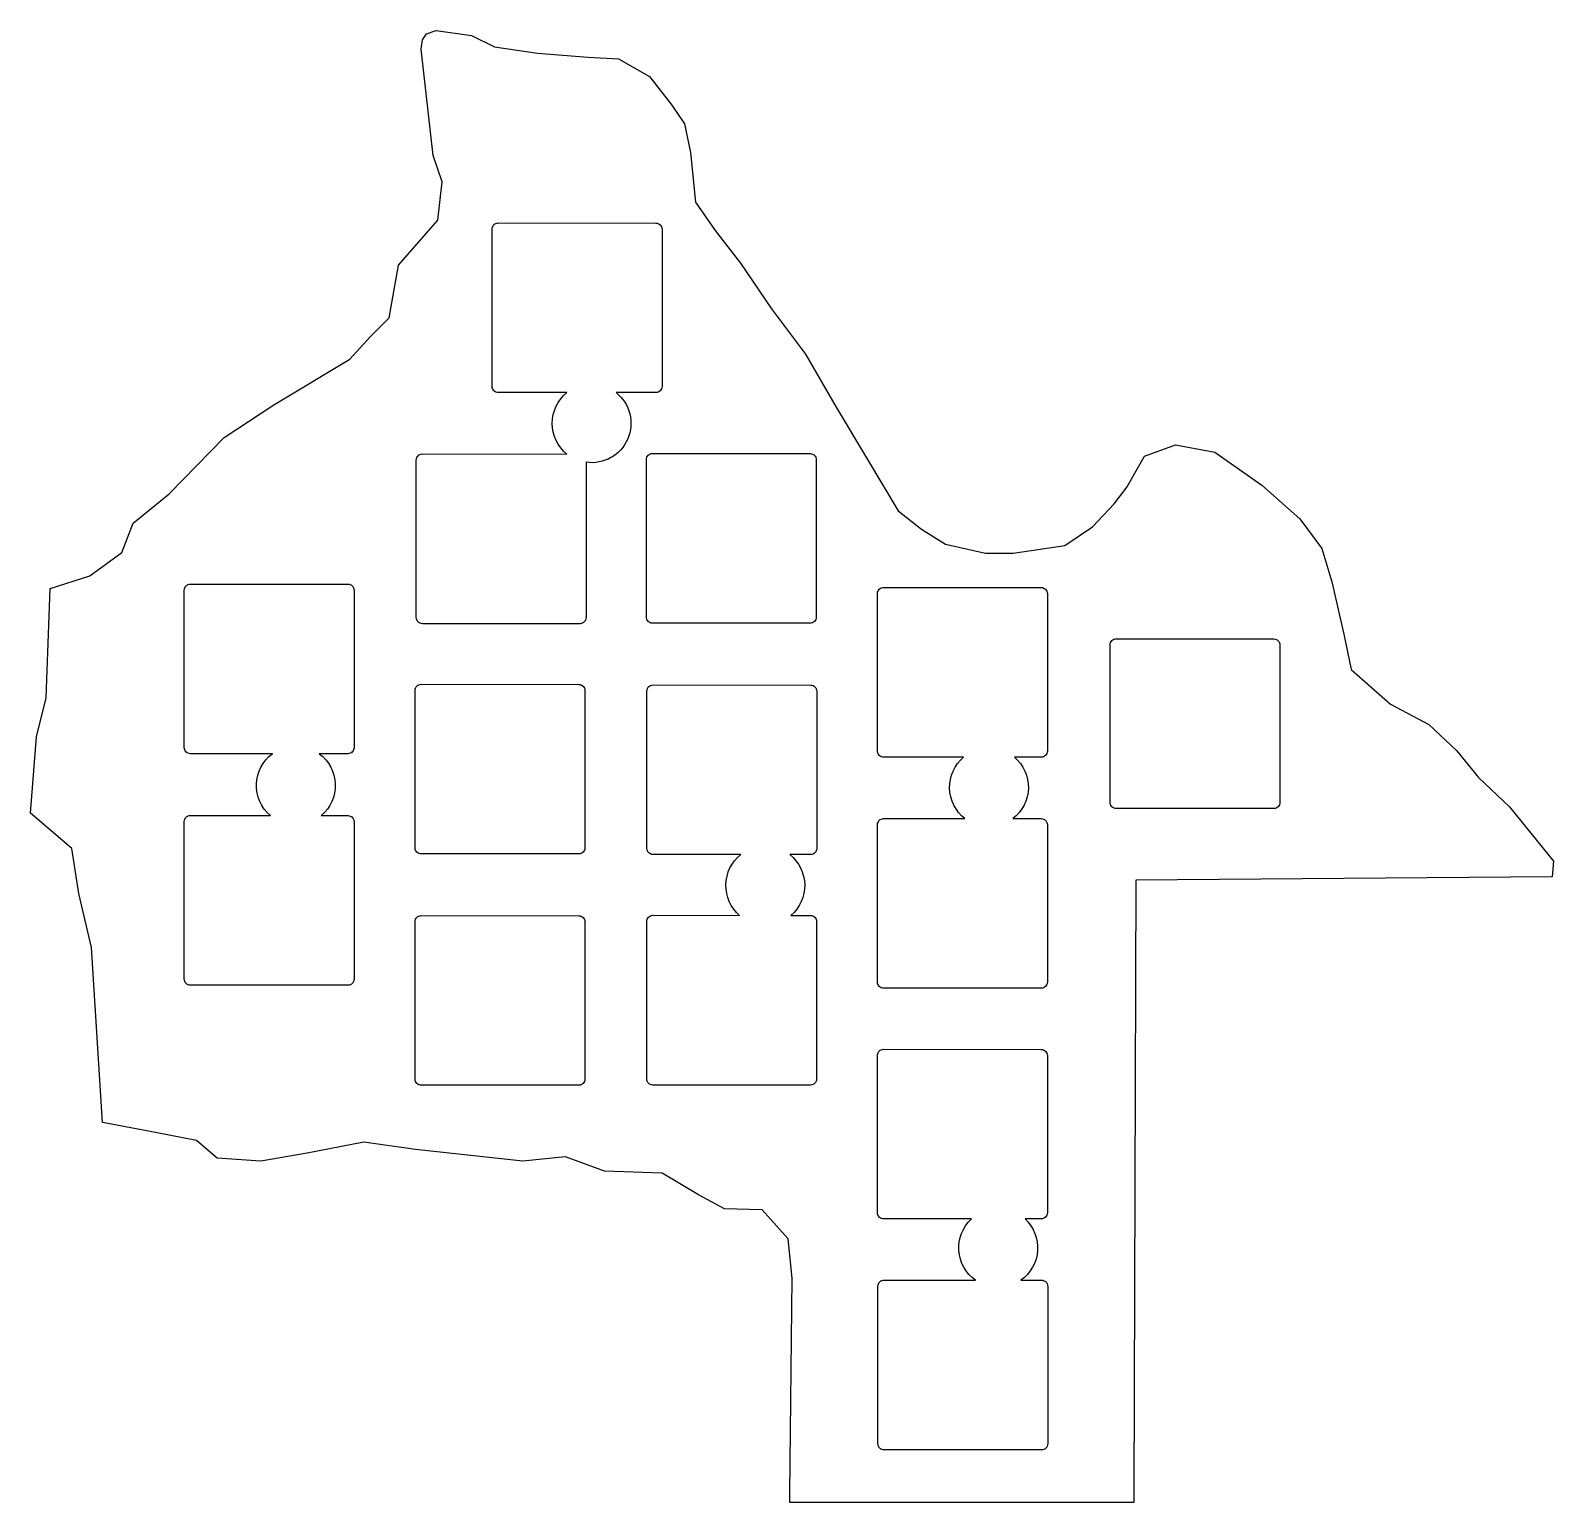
# Model space of a CAD drawing. Header units: millimetres. Extents: x -197 to -71, y 39 to 161.
import ezdxf

# ---------------------------------------------------------------- set-up
doc = ezdxf.new("R2010")
doc.units = ezdxf.units.MM
doc.layers.get('0').update_dxf_attribs({"linetype": 'CONTINUOUS'})

msp = doc.modelspace()

# ---------------------------------------------------------------- linework, layer by layer
msp.add_lwpolyline([(-106.21, 123.23), (-106.03, 123.55), (-104.79, 125.78), (-102.22, 126.7), (-98.97, 126.11), (-95.11, 123.37), (-91.98, 120.6), (-90.15, 118.16), (-89.32, 115.39), (-88.35, 111.08), (-87.74, 108.16), (-84.49, 105.31), (-81.34, 103.63), (-79.05, 101.5), (-77.25, 99.27), (-74.69, 96.83), (-71.05, 92.36), (-71.16, 91.06), (-105.5, 90.78), (-105.67, 40.26), (-105.67, 39.45), (-134.02, 39.45), (-134.02, 40.26), (-133.82, 57.97), (-134.17, 61.19), (-136.31, 63.6), (-139.41, 63.68), (-141.56, 64.82), (-144.56, 66.63), (-149.29, 66.78), (-152.51, 67.97), (-156.04, 67.62), (-164.88, 68.56), (-169.15, 69.17), (-173.82, 68.28), (-177.63, 67.62), (-181.24, 67.85), (-182.94, 69.32), (-187.03, 70.11), (-190.69, 70.79), (-191.6, 85.24), (-192.64, 89.69), (-193.23, 93.4), (-196.63, 96.32), (-196.12, 102.62), (-195.34, 105.84), (-195.01, 114.84), (-191.73, 115.9), (-189.11, 117.81), (-188.15, 120.25), (-185.2, 122.66), (-180.65, 127.31), (-176.57, 130), (-170.29, 133.78), (-168.59, 135.64), (-167.07, 137.19), (-166.28, 141.51), (-163.05, 145.24), (-162.7, 148.41), (-163.43, 150.57), (-164.42, 159.34), (-164.3, 160.12), (-163.99, 160.61), (-163.18, 160.89), (-160.26, 160.48), (-158.38, 159.54), (-154.82, 159.01), (-150.66, 158.68), (-148.14, 158.55), (-145.58, 157.08), (-143.75, 154.71), (-142.71, 153.19), (-142.2, 150.83), (-141.79, 146.71), (-140.19, 144.38), (-138.08, 141.68), (-135.52, 137.92), (-132.73, 134.19), (-130.21, 129.8), (-127.62, 125.5), (-125.08, 121.26), (-123.17, 119.74), (-121.19, 118.52), (-117.89, 117.77), (-115.61, 117.77), (-111.35, 118.4), (-109.07, 119.93), (-107.29, 121.83)], close=True)
msp.add_lwpolyline([(-106.21, 123.23), (-106.03, 123.55), (-104.79, 125.78), (-102.22, 126.7), (-98.97, 126.11), (-95.11, 123.37), (-91.98, 120.6), (-90.15, 118.16), (-89.32, 115.39), (-88.35, 111.08), (-87.74, 108.16), (-84.49, 105.31), (-81.34, 103.63), (-79.05, 101.5), (-77.25, 99.27), (-74.69, 96.83), (-71.05, 92.36), (-71.16, 91.06), (-105.5, 90.78), (-105.67, 40.26), (-105.67, 39.45), (-134.02, 39.45), (-134.02, 40.26), (-133.82, 57.97), (-134.17, 61.19), (-136.31, 63.6), (-139.41, 63.68), (-141.56, 64.82), (-144.56, 66.63), (-149.29, 66.78), (-152.51, 67.97), (-156.04, 67.62), (-164.88, 68.56), (-169.15, 69.17), (-173.82, 68.28), (-177.63, 67.62), (-181.24, 67.85), (-182.94, 69.32), (-187.03, 70.11), (-190.69, 70.79), (-191.6, 85.24), (-192.64, 89.69), (-193.23, 93.4), (-196.63, 96.32), (-196.12, 102.62), (-195.34, 105.84), (-195.01, 114.84), (-191.73, 115.9), (-189.11, 117.81), (-188.15, 120.25), (-185.2, 122.66), (-180.65, 127.31), (-176.57, 130), (-170.29, 133.78), (-168.59, 135.64), (-167.07, 137.19), (-166.28, 141.51), (-163.05, 145.24), (-162.7, 148.41), (-163.43, 150.57), (-164.42, 159.34), (-164.3, 160.12), (-163.99, 160.61), (-163.18, 160.89), (-160.26, 160.48), (-158.38, 159.54), (-154.82, 159.01), (-150.66, 158.68), (-148.14, 158.55), (-145.58, 157.08), (-143.75, 154.71), (-142.71, 153.19), (-142.2, 150.83), (-141.79, 146.71), (-140.19, 144.38), (-138.08, 141.68), (-135.52, 137.92), (-132.73, 134.19), (-130.21, 129.8), (-127.62, 125.5), (-125.08, 121.26), (-123.17, 119.74), (-121.19, 118.52), (-117.89, 117.77), (-115.61, 117.77), (-111.35, 118.4), (-109.07, 119.93), (-107.29, 121.83)], close=True)
for points in [[(-152.4, 125.94, -0.479925), (-152.4, 131.01), (-158.06, 131.01, -0.414214), (-158.56, 131.51), (-158.56, 144.51, -0.414214), (-158.06, 145.01), (-145.06, 145, -0.414214), (-144.56, 144.5), (-144.56, 131.51, -0.414214), (-145.06, 131.01), (-148.34, 131.01, -0.763057), (-150.82, 125.26), (-150.82, 112.45, -0.414214), (-151.32, 111.95), (-164.32, 111.95, -0.414214), (-164.82, 112.45), (-164.82, 125.45, -0.414214), (-164.32, 125.95)], [(-152.4, 125.94, -0.479925), (-152.4, 131.01), (-158.06, 131.01, -0.414214), (-158.56, 131.51), (-158.56, 144.51, -0.414214), (-158.06, 145.01), (-145.06, 145, -0.414214), (-144.56, 144.5), (-144.56, 131.51, -0.414214), (-145.06, 131.01), (-148.34, 131.01, -0.763057), (-150.82, 125.26), (-150.82, 112.45, -0.414214), (-151.32, 111.95), (-164.32, 111.95, -0.414214), (-164.82, 112.45), (-164.82, 125.45, -0.414214), (-164.32, 125.95)], [(-132.35, 125.98, -0.414214), (-131.85, 125.48), (-131.85, 112.49, -0.414214), (-132.35, 111.99), (-145.35, 111.99, -0.414214), (-145.85, 112.49), (-145.85, 125.49, -0.414214), (-145.35, 125.99)], [(-132.35, 125.98, -0.414214), (-131.85, 125.48), (-131.85, 112.49, -0.414214), (-132.35, 111.99), (-145.35, 111.99, -0.414214), (-145.85, 112.49), (-145.85, 125.49, -0.414214), (-145.35, 125.99)], [(-176.85, 96.12, -0.483656), (-176.68, 101.22), (-183.45, 101.22, -0.414214), (-183.95, 101.72), (-183.95, 114.72, -0.414214), (-183.45, 115.22), (-170.45, 115.21, -0.414214), (-169.95, 114.71), (-169.95, 101.72, -0.414214), (-170.45, 101.22), (-172.82, 101.22, -0.484087), (-172.65, 96.12), (-170.45, 96.12, -0.414214), (-169.95, 95.62), (-169.95, 82.63, -0.414214), (-170.45, 82.13), (-183.45, 82.13, -0.414214), (-183.95, 82.63), (-183.95, 95.63, -0.414214), (-183.45, 96.13)], [(-176.85, 96.12, -0.483656), (-176.68, 101.22), (-183.45, 101.22, -0.414214), (-183.95, 101.72), (-183.95, 114.72, -0.414214), (-183.45, 115.22), (-170.45, 115.21, -0.414214), (-169.95, 114.71), (-169.95, 101.72, -0.414214), (-170.45, 101.22), (-172.82, 101.22, -0.484087), (-172.65, 96.12), (-170.45, 96.12, -0.414214), (-169.95, 95.62), (-169.95, 82.63, -0.414214), (-170.45, 82.13), (-183.45, 82.13, -0.414214), (-183.95, 82.63), (-183.95, 95.63, -0.414214), (-183.45, 96.13)], [(-119.58, 95.87, -0.479577), (-119.69, 100.94), (-126.29, 100.94, -0.414214), (-126.79, 101.44), (-126.79, 114.44, -0.414214), (-126.29, 114.94), (-113.29, 114.93, -0.414214), (-112.79, 114.43), (-112.79, 101.44, -0.414214), (-113.29, 100.94), (-115.51, 100.94, -0.480006), (-115.63, 95.87), (-113.29, 95.87, -0.414214), (-112.79, 95.37), (-112.79, 82.37, -0.414214), (-113.29, 81.87), (-126.29, 81.87, -0.414214), (-126.79, 82.37), (-126.79, 95.37, -0.414214), (-126.29, 95.87)], [(-119.58, 95.87, -0.479577), (-119.69, 100.94), (-126.29, 100.94, -0.414214), (-126.79, 101.44), (-126.79, 114.44, -0.414214), (-126.29, 114.94), (-113.29, 114.93, -0.414214), (-112.79, 114.43), (-112.79, 101.44, -0.414214), (-113.29, 100.94), (-115.51, 100.94, -0.480006), (-115.63, 95.87), (-113.29, 95.87, -0.414214), (-112.79, 95.37), (-112.79, 82.37, -0.414214), (-113.29, 81.87), (-126.29, 81.87, -0.414214), (-126.79, 82.37), (-126.79, 95.37, -0.414214), (-126.29, 95.87)], [(-107.61, 110.2, -0.414214), (-107.11, 110.7), (-94.11, 110.69, -0.414214), (-93.61, 110.19), (-93.61, 97.2, -0.414214), (-94.11, 96.7), (-107.11, 96.7, -0.414214), (-107.61, 97.2)], [(-107.61, 110.2, -0.414214), (-107.11, 110.7), (-94.11, 110.69, -0.414214), (-93.61, 110.19), (-93.61, 97.2, -0.414214), (-94.11, 96.7), (-107.11, 96.7, -0.414214), (-107.61, 97.2)], [(-151.41, 106.94, -0.414214), (-150.91, 106.44), (-150.91, 93.45, -0.414214), (-151.41, 92.95), (-164.41, 92.95, -0.414214), (-164.91, 93.45), (-164.91, 106.45, -0.414214), (-164.41, 106.95)], [(-151.41, 106.94, -0.414214), (-150.91, 106.44), (-150.91, 93.45, -0.414214), (-151.41, 92.95), (-164.41, 92.95, -0.414214), (-164.91, 93.45), (-164.91, 106.45, -0.414214), (-164.41, 106.95)], [(-138.16, 87.88, -0.471981), (-138.06, 92.9), (-145.3, 92.9, -0.414214), (-145.8, 93.4), (-145.8, 106.4, -0.414214), (-145.3, 106.9), (-132.3, 106.89, -0.414214), (-131.8, 106.39), (-131.8, 93.4, -0.414214), (-132.3, 92.9), (-134.03, 92.9, -0.472408), (-133.93, 87.88), (-132.31, 87.88, -0.414214), (-131.81, 87.38), (-131.81, 74.39, -0.414214), (-132.31, 73.89), (-145.31, 73.89, -0.414214), (-145.81, 74.39), (-145.81, 87.39, -0.414214), (-145.31, 87.89)], [(-138.16, 87.88, -0.471981), (-138.06, 92.9), (-145.3, 92.9, -0.414214), (-145.8, 93.4), (-145.8, 106.4, -0.414214), (-145.3, 106.9), (-132.3, 106.89, -0.414214), (-131.8, 106.39), (-131.8, 93.4, -0.414214), (-132.3, 92.9), (-134.03, 92.9, -0.472408), (-133.93, 87.88), (-132.31, 87.88, -0.414214), (-131.81, 87.38), (-131.81, 74.39, -0.414214), (-132.31, 73.89), (-145.31, 73.89, -0.414214), (-145.81, 74.39), (-145.81, 87.39, -0.414214), (-145.31, 87.89)], [(-164.41, 73.87, -0.414214), (-164.91, 74.37), (-164.91, 87.37, -0.414214), (-164.41, 87.87), (-151.41, 87.86, -0.414214), (-150.91, 87.36), (-150.91, 74.37, -0.414214), (-151.41, 73.87)], [(-164.41, 73.87, -0.414214), (-164.91, 74.37), (-164.91, 87.37, -0.414214), (-164.41, 87.87), (-151.41, 87.86, -0.414214), (-150.91, 87.36), (-150.91, 74.37, -0.414214), (-151.41, 73.87)], [(-118.71, 57.79, -0.477324), (-119.05, 62.84), (-126.29, 62.84, -0.414214), (-126.79, 63.34), (-126.79, 76.34, -0.414214), (-126.29, 76.84), (-113.29, 76.83, -0.414214), (-112.79, 76.33), (-112.79, 63.34, -0.414214), (-113.29, 62.84), (-114.63, 62.84, -0.477753), (-114.97, 57.79), (-113.26, 57.79, -0.414214), (-112.76, 57.29), (-112.76, 44.3, -0.414214), (-113.26, 43.8), (-126.26, 43.8, -0.414214), (-126.76, 44.3), (-126.76, 57.3, -0.414214), (-126.26, 57.8)], [(-118.71, 57.79, -0.477324), (-119.05, 62.84), (-126.29, 62.84, -0.414214), (-126.79, 63.34), (-126.79, 76.34, -0.414214), (-126.29, 76.84), (-113.29, 76.83, -0.414214), (-112.79, 76.33), (-112.79, 63.34, -0.414214), (-113.29, 62.84), (-114.63, 62.84, -0.477753), (-114.97, 57.79), (-113.26, 57.79, -0.414214), (-112.76, 57.29), (-112.76, 44.3, -0.414214), (-113.26, 43.8), (-126.26, 43.8, -0.414214), (-126.76, 44.3), (-126.76, 57.3, -0.414214), (-126.26, 57.8)]]:
    msp.add_lwpolyline(points, format="xyb", close=True)

doc.saveas('drawing.dxf')
